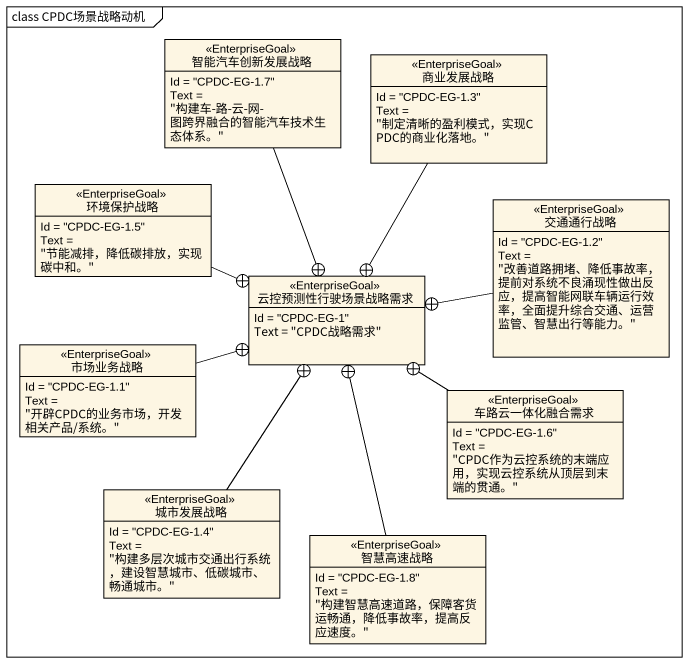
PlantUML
@startuml
mainframe class CPDC场景战略动机
hide circle
hide empty members
class 智能汽车创新发展战略 <<EnterpriseGoal>> {
  Id = "CPDC-EG-1.7"
  Text = "构建车-路-云-网-图跨界融合的智能汽车技术生态体系。"
}
class 商业发展战略 <<EnterpriseGoal>> {
  Id = "CPDC-EG-1.3"
  Text = "制定清晰的盈利模式，实现CPDC的商业化落地。"
}
class 环境保护战略 <<EnterpriseGoal>> {
  Id = "CPDC-EG-1.5"
  Text = "节能减排，降低碳排放，实现碳中和。"
}
class 交通通行战略 <<EnterpriseGoal>> {
  Id = "CPDC-EG-1.2"
  Text = "改善道路拥堵、降低事故率，提前对系统不良涌现性做出反应，提高智能网联车辆运行效率，全面提升综合交通、运营监管、智慧出行等能力。"
}
class 云控预测性行驶场景战略需求 <<EnterpriseGoal>> {
  Id = "CPDC-EG-1"
  Text = "CPDC战略需求"
}
class 市场业务战略 <<EnterpriseGoal>> {
  Id = "CPDC-EG-1.1"
  Text = "开辟CPDC的业务市场，开发相关产品/系统。"
}
class 车路云一体化融合需求 <<EnterpriseGoal>> {
  Id = "CPDC-EG-1.6"
  Text = "CPDC作为云控系统的末端应用，实现云控系统从顶层到末端的贯通。"
}
class 城市发展战略 <<EnterpriseGoal>> {
  Id = "CPDC-EG-1.4"
  Text = "构建多层次城市交通出行系统，建设智慧城市、低碳城市、畅通城市。"
}
class 智慧高速战略 <<EnterpriseGoal>> {
  Id = "CPDC-EG-1.8"
  Text = "构建智慧高速道路，保障客货运畅通，降低事故率，提高反应速度。"
}
智能汽车创新发展战略 --+ 云控预测性行驶场景战略需求
商业发展战略 --+ 云控预测性行驶场景战略需求
环境保护战略 -right-+ 云控预测性行驶场景战略需求
交通通行战略 -left-+ 云控预测性行驶场景战略需求
市场业务战略 -right-+ 云控预测性行驶场景战略需求
车路云一体化融合需求 -up-+ 云控预测性行驶场景战略需求
城市发展战略 -up-+ 云控预测性行驶场景战略需求
智慧高速战略 -up-+ 云控预测性行驶场景战略需求
@enduml
